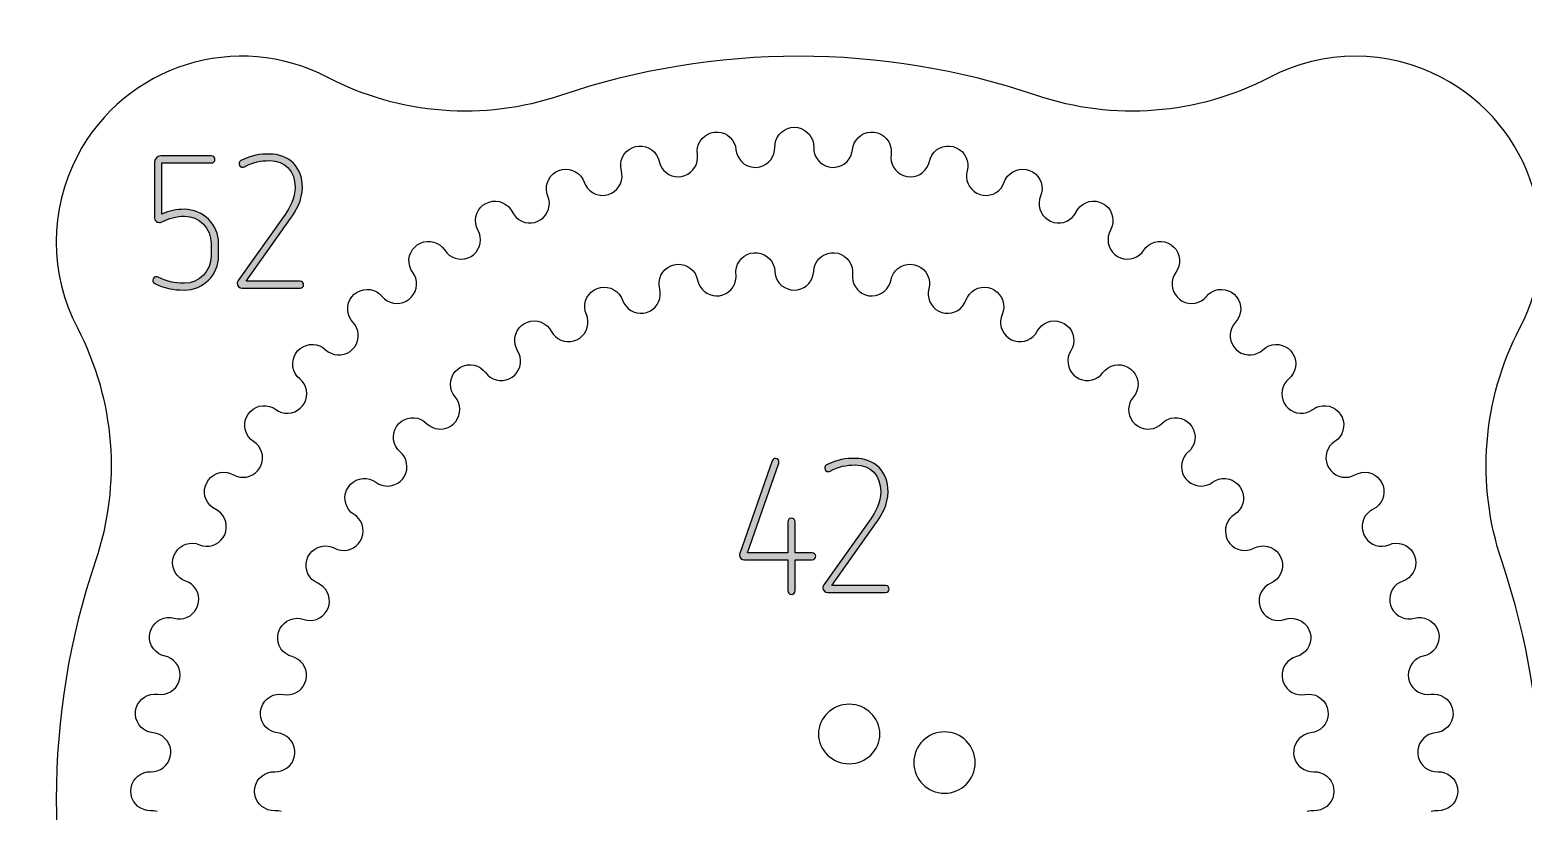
# Model space of a CAD drawing. Extents: x 1119 to 1422, y 653 to 772.
# Drawn here: x 1118.5 to 1216.9, y 720.2 to 771.6 of the extents above; entities that cross this region are included whole.
import ezdxf

# ---------------------------------------------------------------- set-up
doc = ezdxf.new("R2010")
doc.units = 0
doc.header["$MEASUREMENT"] = 0
doc.layers.add('EBENE_1', color=7, linetype='CONTINUOUS')

# ---------------------------------------------------------------- blocks, each defined once
blk = doc.blocks.new('BLOCK_18')
at = {"layer": 'EBENE_1', "color": 7}
blk.add_open_spline([(1176.754, 723.588), (1176.866, 724.698), (1177.857, 725.507), (1178.967, 725.395), (1180.077, 725.283), (1180.886, 724.292), (1180.774, 723.182), (1180.662, 722.071), (1179.671, 721.262), (1178.561, 721.375), (1177.451, 721.487), (1176.642, 722.478), (1176.754, 723.588), (1176.754, 723.588), (1176.754, 723.588), (1176.754, 723.588)], degree=3, knots=[0, 0, 0, 0, 1, 1, 1, 2, 2, 2, 3, 3, 3, 4, 4, 4, 5, 5, 5, 5], dxfattribs=at)
blk = doc.blocks.new('BLOCK_23')
at = {"layer": 'EBENE_1', "color": 7}
blk.add_open_spline([(1170.467, 725.264), (1170.467, 726.344), (1171.372, 727.219), (1172.488, 727.219), (1173.603, 727.219), (1174.508, 726.344), (1174.508, 725.264), (1174.508, 724.184), (1173.603, 723.309), (1172.488, 723.309), (1171.372, 723.309), (1170.467, 724.184), (1170.467, 725.264), (1170.467, 725.264), (1170.467, 725.264), (1170.467, 725.264)], degree=3, knots=[0, 0, 0, 0, 1, 1, 1, 2, 2, 2, 3, 3, 3, 4, 4, 4, 5, 5, 5, 5], dxfattribs=at)
blk = doc.blocks.new('BLOCK_24')
at = {"layer": 'EBENE_1'}
h = blk.add_hatch(color=7, dxfattribs=at)
h.dxf.hatch_style = 2
edge = h.paths.add_edge_path()
edge.add_spline(control_points=[(1168.448, 736.733), (1168.448, 736.733), (1165.593, 736.733), (1165.593, 736.733), (1165.419, 736.733), (1165.27, 736.857), (1165.27, 737.043), (1165.27, 737.056), (1165.27, 737.093), (1165.282, 737.143), (1165.282, 737.143), (1167.418, 743.238), (1167.418, 743.238), (1167.455, 743.338), (1167.542, 743.4), (1167.641, 743.4), (1167.79, 743.4), (1167.914, 743.251), (1167.852, 743.077), (1167.852, 743.077), (1165.804, 737.192), (1165.804, 737.192), (1165.804, 737.192), (1168.448, 737.192), (1168.448, 737.192), (1168.448, 737.192), (1168.448, 739.228), (1168.448, 739.228), (1168.448, 739.365), (1168.547, 739.464), (1168.684, 739.464), (1168.821, 739.464), (1168.932, 739.365), (1168.932, 739.228), (1168.932, 739.228), (1168.932, 737.192), (1168.932, 737.192), (1168.932, 737.192), (1170.05, 737.192), (1170.05, 737.192), (1170.174, 737.192), (1170.286, 737.093), (1170.286, 736.956), (1170.286, 736.832), (1170.174, 736.733), (1170.05, 736.733), (1170.05, 736.733), (1168.932, 736.733), (1168.932, 736.733), (1168.932, 736.733), (1168.932, 734.697), (1168.932, 734.697), (1168.932, 734.56), (1168.821, 734.449), (1168.684, 734.449), (1168.547, 734.449), (1168.448, 734.56), (1168.448, 734.697), (1168.448, 734.697), (1168.448, 736.733), (1168.448, 736.733)], knot_values=[0, 0, 0, 0, 1, 1, 1, 2, 2, 2, 3, 3, 3, 4, 4, 4, 5, 5, 5, 6, 6, 6, 7, 7, 7, 8, 8, 8, 9, 9, 9, 10, 10, 10, 11, 11, 11, 12, 12, 12, 13, 13, 13, 14, 14, 14, 15, 15, 15, 16, 16, 16, 17, 17, 17, 18, 18, 18, 19, 19, 19, 20, 20, 20, 20], degree=3, periodic=1)
h = blk.add_hatch(color=7, dxfattribs=at)
h.dxf.hatch_style = 2
edge = h.paths.add_edge_path()
edge.add_spline(control_points=[(1171.08, 734.573), (1170.906, 734.573), (1170.757, 734.722), (1170.757, 734.895), (1170.757, 734.97), (1170.782, 735.032), (1170.819, 735.082), (1170.819, 735.082), (1173.911, 739.427), (1173.911, 739.427), (1174.208, 739.849), (1174.568, 740.495), (1174.568, 741.215), (1174.568, 742.27), (1173.923, 742.965), (1172.88, 742.965), (1172.309, 742.965), (1171.812, 742.878), (1171.229, 742.555), (1171.191, 742.531), (1171.154, 742.531), (1171.117, 742.531), (1170.993, 742.531), (1170.881, 742.605), (1170.881, 742.754), (1170.881, 742.841), (1170.931, 742.928), (1171.005, 742.965), (1171.725, 743.338), (1172.259, 743.4), (1172.88, 743.4), (1173.526, 743.4), (1174.072, 743.189), (1174.457, 742.804), (1174.842, 742.407), (1175.053, 741.86), (1175.053, 741.215), (1175.053, 740.358), (1174.606, 739.626), (1174.271, 739.154), (1174.271, 739.154), (1171.341, 735.032), (1171.341, 735.032), (1171.341, 735.032), (1174.891, 735.032), (1174.891, 735.032), (1175.028, 735.032), (1175.127, 734.933), (1175.127, 734.796), (1175.127, 734.672), (1175.028, 734.573), (1174.891, 734.573), (1174.891, 734.573), (1171.08, 734.573), (1171.08, 734.573)], knot_values=[0, 0, 0, 0, 1, 1, 1, 2, 2, 2, 3, 3, 3, 4, 4, 4, 5, 5, 5, 6, 6, 6, 7, 7, 7, 8, 8, 8, 9, 9, 9, 10, 10, 10, 11, 11, 11, 12, 12, 12, 13, 13, 13, 14, 14, 14, 15, 15, 15, 16, 16, 16, 17, 17, 17, 18, 18, 18, 18], degree=3, periodic=1)
for points, knots in [([(1168.448, 736.733), (1168.448, 736.733), (1165.593, 736.733), (1165.593, 736.733), (1165.419, 736.733), (1165.27, 736.857), (1165.27, 737.043), (1165.27, 737.056), (1165.27, 737.093), (1165.282, 737.143), (1165.282, 737.143), (1167.418, 743.238), (1167.418, 743.238), (1167.455, 743.338), (1167.542, 743.4), (1167.641, 743.4), (1167.79, 743.4), (1167.914, 743.251), (1167.852, 743.077), (1167.852, 743.077), (1165.804, 737.192), (1165.804, 737.192), (1165.804, 737.192), (1168.448, 737.192), (1168.448, 737.192), (1168.448, 737.192), (1168.448, 739.228), (1168.448, 739.228), (1168.448, 739.365), (1168.547, 739.464), (1168.684, 739.464), (1168.821, 739.464), (1168.932, 739.365), (1168.932, 739.228), (1168.932, 739.228), (1168.932, 737.192), (1168.932, 737.192), (1168.932, 737.192), (1170.05, 737.192), (1170.05, 737.192), (1170.174, 737.192), (1170.286, 737.093), (1170.286, 736.956), (1170.286, 736.832), (1170.174, 736.733), (1170.05, 736.733), (1170.05, 736.733), (1168.932, 736.733), (1168.932, 736.733), (1168.932, 736.733), (1168.932, 734.697), (1168.932, 734.697), (1168.932, 734.56), (1168.821, 734.449), (1168.684, 734.449), (1168.547, 734.449), (1168.448, 734.56), (1168.448, 734.697), (1168.448, 734.697), (1168.448, 736.733), (1168.448, 736.733)], [0, 0, 0, 0, 1, 1, 1, 2, 2, 2, 3, 3, 3, 4, 4, 4, 5, 5, 5, 6, 6, 6, 7, 7, 7, 8, 8, 8, 9, 9, 9, 10, 10, 10, 11, 11, 11, 12, 12, 12, 13, 13, 13, 14, 14, 14, 15, 15, 15, 16, 16, 16, 17, 17, 17, 18, 18, 18, 19, 19, 19, 20, 20, 20, 20]), ([(1171.08, 734.573), (1170.906, 734.573), (1170.757, 734.722), (1170.757, 734.895), (1170.757, 734.97), (1170.782, 735.032), (1170.819, 735.082), (1170.819, 735.082), (1173.911, 739.427), (1173.911, 739.427), (1174.208, 739.849), (1174.568, 740.495), (1174.568, 741.215), (1174.568, 742.27), (1173.923, 742.965), (1172.88, 742.965), (1172.309, 742.965), (1171.812, 742.878), (1171.229, 742.555), (1171.191, 742.531), (1171.154, 742.531), (1171.117, 742.531), (1170.993, 742.531), (1170.881, 742.605), (1170.881, 742.754), (1170.881, 742.841), (1170.931, 742.928), (1171.005, 742.965), (1171.725, 743.338), (1172.259, 743.4), (1172.88, 743.4), (1173.526, 743.4), (1174.072, 743.189), (1174.457, 742.804), (1174.842, 742.407), (1175.053, 741.86), (1175.053, 741.215), (1175.053, 740.358), (1174.606, 739.626), (1174.271, 739.154), (1174.271, 739.154), (1171.341, 735.032), (1171.341, 735.032), (1171.341, 735.032), (1174.891, 735.032), (1174.891, 735.032), (1175.028, 735.032), (1175.127, 734.933), (1175.127, 734.796), (1175.127, 734.672), (1175.028, 734.573), (1174.891, 734.573), (1174.891, 734.573), (1171.08, 734.573), (1171.08, 734.573)], [0, 0, 0, 0, 1, 1, 1, 2, 2, 2, 3, 3, 3, 4, 4, 4, 5, 5, 5, 6, 6, 6, 7, 7, 7, 8, 8, 8, 9, 9, 9, 10, 10, 10, 11, 11, 11, 12, 12, 12, 13, 13, 13, 14, 14, 14, 15, 15, 15, 16, 16, 16, 17, 17, 17, 18, 18, 18, 18])]:
    blk.add_open_spline(points, degree=3, knots=knots, dxfattribs=at)
blk = doc.blocks.new('BLOCK_25')
at = {"layer": 'EBENE_1'}
h = blk.add_hatch(color=7, dxfattribs=at)
h.dxf.hatch_style = 2
edge = h.paths.add_edge_path()
edge.add_spline(control_points=[(1130.487, 757.539), (1130.487, 758.52), (1129.692, 759.339), (1128.724, 759.339), (1128.203, 759.339), (1127.681, 759.191), (1127.234, 758.955), (1127.185, 758.93), (1127.135, 758.918), (1127.073, 758.918), (1126.899, 758.918), (1126.762, 759.054), (1126.762, 759.228), (1126.762, 759.228), (1126.762, 762.903), (1126.762, 762.903), (1126.762, 763.126), (1126.936, 763.3), (1127.16, 763.3), (1127.16, 763.3), (1130.487, 763.3), (1130.487, 763.3), (1130.623, 763.3), (1130.735, 763.201), (1130.735, 763.064), (1130.735, 762.928), (1130.623, 762.841), (1130.487, 762.841), (1130.487, 762.841), (1127.408, 762.841), (1127.247, 762.841), (1127.247, 762.841), (1127.247, 759.476), (1127.247, 759.476), (1127.718, 759.687), (1128.215, 759.787), (1128.724, 759.787), (1129.965, 759.787), (1130.971, 758.781), (1130.971, 757.539), (1130.971, 757.539), (1130.971, 756.72), (1130.971, 756.72), (1130.971, 755.478), (1129.965, 754.473), (1128.724, 754.473), (1127.967, 754.473), (1127.358, 754.609), (1126.775, 754.907), (1126.688, 754.957), (1126.638, 755.032), (1126.638, 755.118), (1126.638, 755.243), (1126.737, 755.354), (1126.874, 755.354), (1126.911, 755.354), (1126.949, 755.354), (1126.986, 755.329), (1127.532, 755.044), (1128.041, 754.92), (1128.724, 754.92), (1129.692, 754.92), (1130.487, 755.752), (1130.487, 756.72), (1130.487, 756.72), (1130.487, 757.539), (1130.487, 757.539)], knot_values=[0, 0, 0, 0, 1, 1, 1, 2, 2, 2, 3, 3, 3, 4, 4, 4, 5, 5, 5, 6, 6, 6, 7, 7, 7, 8, 8, 8, 9, 9, 9, 10, 10, 10, 11, 11, 11, 12, 12, 12, 13, 13, 13, 14, 14, 14, 15, 15, 15, 16, 16, 16, 17, 17, 17, 18, 18, 18, 19, 19, 19, 20, 20, 20, 21, 21, 21, 22, 22, 22, 22], degree=3, periodic=1)
h = blk.add_hatch(color=7, dxfattribs=at)
h.dxf.hatch_style = 2
edge = h.paths.add_edge_path()
edge.add_spline(control_points=[(1132.523, 754.597), (1132.349, 754.597), (1132.2, 754.746), (1132.2, 754.92), (1132.2, 754.994), (1132.225, 755.056), (1132.262, 755.106), (1132.262, 755.106), (1135.353, 759.451), (1135.353, 759.451), (1135.651, 759.873), (1136.011, 760.519), (1136.011, 761.239), (1136.011, 762.294), (1135.366, 762.99), (1134.323, 762.99), (1133.752, 762.99), (1133.255, 762.903), (1132.671, 762.58), (1132.634, 762.555), (1132.597, 762.555), (1132.56, 762.555), (1132.436, 762.555), (1132.324, 762.629), (1132.324, 762.779), (1132.324, 762.865), (1132.374, 762.952), (1132.448, 762.99), (1133.168, 763.362), (1133.702, 763.424), (1134.323, 763.424), (1134.968, 763.424), (1135.515, 763.213), (1135.899, 762.828), (1136.284, 762.431), (1136.495, 761.885), (1136.495, 761.239), (1136.495, 760.382), (1136.048, 759.65), (1135.713, 759.178), (1135.713, 759.178), (1132.783, 755.056), (1132.783, 755.056), (1132.783, 755.056), (1136.334, 755.056), (1136.334, 755.056), (1136.471, 755.056), (1136.57, 754.957), (1136.57, 754.82), (1136.57, 754.696), (1136.471, 754.597), (1136.334, 754.597), (1136.334, 754.597), (1132.523, 754.597), (1132.523, 754.597)], knot_values=[0, 0, 0, 0, 1, 1, 1, 2, 2, 2, 3, 3, 3, 4, 4, 4, 5, 5, 5, 6, 6, 6, 7, 7, 7, 8, 8, 8, 9, 9, 9, 10, 10, 10, 11, 11, 11, 12, 12, 12, 13, 13, 13, 14, 14, 14, 15, 15, 15, 16, 16, 16, 17, 17, 17, 18, 18, 18, 18], degree=3, periodic=1)
for points, knots in [([(1130.487, 757.539), (1130.487, 758.52), (1129.692, 759.339), (1128.724, 759.339), (1128.203, 759.339), (1127.681, 759.191), (1127.234, 758.955), (1127.185, 758.93), (1127.135, 758.918), (1127.073, 758.918), (1126.899, 758.918), (1126.762, 759.054), (1126.762, 759.228), (1126.762, 759.228), (1126.762, 762.903), (1126.762, 762.903), (1126.762, 763.126), (1126.936, 763.3), (1127.16, 763.3), (1127.16, 763.3), (1130.487, 763.3), (1130.487, 763.3), (1130.623, 763.3), (1130.735, 763.201), (1130.735, 763.064), (1130.735, 762.928), (1130.623, 762.841), (1130.487, 762.841), (1130.487, 762.841), (1127.408, 762.841), (1127.247, 762.841), (1127.247, 762.841), (1127.247, 759.476), (1127.247, 759.476), (1127.718, 759.687), (1128.215, 759.787), (1128.724, 759.787), (1129.965, 759.787), (1130.971, 758.781), (1130.971, 757.539), (1130.971, 757.539), (1130.971, 756.72), (1130.971, 756.72), (1130.971, 755.478), (1129.965, 754.473), (1128.724, 754.473), (1127.967, 754.473), (1127.358, 754.609), (1126.775, 754.907), (1126.688, 754.957), (1126.638, 755.032), (1126.638, 755.118), (1126.638, 755.243), (1126.737, 755.354), (1126.874, 755.354), (1126.911, 755.354), (1126.949, 755.354), (1126.986, 755.329), (1127.532, 755.044), (1128.041, 754.92), (1128.724, 754.92), (1129.692, 754.92), (1130.487, 755.752), (1130.487, 756.72), (1130.487, 756.72), (1130.487, 757.539), (1130.487, 757.539)], [0, 0, 0, 0, 1, 1, 1, 2, 2, 2, 3, 3, 3, 4, 4, 4, 5, 5, 5, 6, 6, 6, 7, 7, 7, 8, 8, 8, 9, 9, 9, 10, 10, 10, 11, 11, 11, 12, 12, 12, 13, 13, 13, 14, 14, 14, 15, 15, 15, 16, 16, 16, 17, 17, 17, 18, 18, 18, 19, 19, 19, 20, 20, 20, 21, 21, 21, 22, 22, 22, 22]), ([(1132.523, 754.597), (1132.349, 754.597), (1132.2, 754.746), (1132.2, 754.92), (1132.2, 754.994), (1132.225, 755.056), (1132.262, 755.106), (1132.262, 755.106), (1135.353, 759.451), (1135.353, 759.451), (1135.651, 759.873), (1136.011, 760.519), (1136.011, 761.239), (1136.011, 762.294), (1135.366, 762.99), (1134.323, 762.99), (1133.752, 762.99), (1133.255, 762.903), (1132.671, 762.58), (1132.634, 762.555), (1132.597, 762.555), (1132.56, 762.555), (1132.436, 762.555), (1132.324, 762.629), (1132.324, 762.779), (1132.324, 762.865), (1132.374, 762.952), (1132.448, 762.99), (1133.168, 763.362), (1133.702, 763.424), (1134.323, 763.424), (1134.968, 763.424), (1135.515, 763.213), (1135.899, 762.828), (1136.284, 762.431), (1136.495, 761.885), (1136.495, 761.239), (1136.495, 760.382), (1136.048, 759.65), (1135.713, 759.178), (1135.713, 759.178), (1132.783, 755.056), (1132.783, 755.056), (1132.783, 755.056), (1136.334, 755.056), (1136.334, 755.056), (1136.471, 755.056), (1136.57, 754.957), (1136.57, 754.82), (1136.57, 754.696), (1136.471, 754.597), (1136.334, 754.597), (1136.334, 754.597), (1132.523, 754.597), (1132.523, 754.597)], [0, 0, 0, 0, 1, 1, 1, 2, 2, 2, 3, 3, 3, 4, 4, 4, 5, 5, 5, 6, 6, 6, 7, 7, 7, 8, 8, 8, 9, 9, 9, 10, 10, 10, 11, 11, 11, 12, 12, 12, 13, 13, 13, 14, 14, 14, 15, 15, 15, 16, 16, 16, 17, 17, 17, 18, 18, 18, 18])]:
    blk.add_open_spline(points, degree=3, knots=knots, dxfattribs=at)

msp = doc.modelspace()

# ---------------------------------------------------------------- linework, layer by layer
at = {"layer": 'EBENE_1', "color": 7}
for points in [[(1126.939, 720.16), (1126.727, 720.209), (1126.508, 720.22), (1126.281, 720.234), (1126.06, 720.288), (1125.851, 720.379), (1125.663, 720.506), (1125.499, 720.665), (1125.367, 720.849), (1125.268, 721.055), (1125.209, 721.274), (1125.189, 721.501), (1125.209, 721.728), (1125.268, 721.947), (1125.367, 722.153), (1125.499, 722.337), (1125.663, 722.496), (1125.851, 722.623), (1126.06, 722.714), (1126.281, 722.767), (1126.508, 722.782), (1126.727, 722.793), (1126.939, 722.842), (1127.142, 722.928), (1127.326, 723.045), (1127.488, 723.193), (1127.622, 723.366), (1127.725, 723.559), (1127.792, 723.768), (1127.824, 723.984), (1127.819, 724.203), (1127.777, 724.417), (1127.698, 724.622), (1127.586, 724.81), (1127.443, 724.975), (1127.274, 725.115), (1127.084, 725.224), (1126.878, 725.298), (1126.663, 725.337), (1126.439, 725.378), (1126.225, 725.457), (1126.03, 725.573), (1125.857, 725.722), (1125.715, 725.899), (1125.605, 726.099), (1125.533, 726.314), (1125.5, 726.539), (1125.506, 726.766), (1125.554, 726.989), (1125.641, 727.2), (1125.762, 727.392), (1125.916, 727.559), (1126.098, 727.697), (1126.3, 727.801), (1126.518, 727.866), (1126.744, 727.893), (1126.971, 727.877), (1127.189, 727.863), (1127.407, 727.886), (1127.618, 727.947), (1127.815, 728.041), (1127.993, 728.168), (1128.147, 728.324), (1128.273, 728.504), (1128.366, 728.702), (1128.424, 728.914), (1128.444, 729.131), (1128.428, 729.35), (1128.374, 729.562), (1128.285, 729.763), (1128.164, 729.945), (1128.013, 730.103), (1127.837, 730.234), (1127.641, 730.333), (1127.215, 730.463), (1127.014, 730.568), (1126.833, 730.708), (1126.679, 730.876), (1126.559, 731.069), (1126.475, 731.28), (1126.428, 731.503), (1126.423, 731.73), (1126.458, 731.955), (1126.532, 732.17), (1126.642, 732.369), (1126.787, 732.546), (1126.96, 732.693), (1127.156, 732.807), (1127.37, 732.885), (1127.594, 732.925), (1127.822, 732.923), (1128.045, 732.882), (1128.26, 732.841), (1128.479, 732.839), (1128.695, 732.872), (1128.903, 732.943), (1129.095, 733.048), (1129.266, 733.183), (1129.412, 733.346), (1129.529, 733.532), (1129.612, 733.735), (1129.658, 733.949), (1129.669, 734.167), (1129.642, 734.385), (1129.578, 734.593), (1129.478, 734.789), (1129.347, 734.965), (1129.19, 735.116), (1129.006, 735.238), (1128.807, 735.326), (1128.599, 735.42), (1128.411, 735.548), (1128.25, 735.708), (1128.118, 735.893), (1128.022, 736.1), (1127.963, 736.319), (1127.944, 736.545), (1127.965, 736.772), (1128.027, 736.991), (1128.127, 737.196), (1128.26, 737.38), (1128.425, 737.538), (1128.615, 737.663), (1128.823, 737.753), (1129.045, 737.805), (1129.272, 737.817), (1129.497, 737.789), (1129.715, 737.721), (1129.923, 737.654), (1130.14, 737.625), (1130.359, 737.633), (1130.574, 737.677), (1130.776, 737.758), (1130.963, 737.872), (1131.129, 738.017), (1131.266, 738.187), (1131.373, 738.378), (1131.445, 738.584), (1131.481, 738.801), (1131.481, 739.02), (1131.442, 739.235), (1131.367, 739.441), (1131.259, 739.632), (1131.12, 739.8), (1130.953, 739.943), (1130.57, 740.172), (1130.4, 740.322), (1130.258, 740.5), (1130.15, 740.701), (1130.078, 740.916), (1130.046, 741.142), (1130.055, 741.37), (1130.104, 741.591), (1130.192, 741.801), (1130.315, 741.993), (1130.47, 742.16), (1130.652, 742.296), (1130.856, 742.398), (1131.074, 742.462), (1131.3, 742.486), (1131.527, 742.471), (1131.748, 742.416), (1131.955, 742.323), (1132.154, 742.232), (1132.366, 742.175), (1132.585, 742.157), (1132.803, 742.175), (1133.014, 742.232), (1133.214, 742.323), (1133.394, 742.445), (1133.552, 742.598), (1133.68, 742.775), (1133.777, 742.972), (1133.84, 743.182), (1133.864, 743.398), (1133.853, 743.617), (1133.803, 743.831), (1133.718, 744.032), (1133.6, 744.217), (1133.453, 744.379), (1133.28, 744.513), (1133.101, 744.653), (1132.949, 744.822), (1132.829, 745.016), (1132.746, 745.228), (1132.701, 745.451), (1132.698, 745.679), (1132.733, 745.903), (1132.809, 746.119), (1132.922, 746.316), (1133.066, 746.491), (1133.241, 746.637), (1133.438, 746.751), (1133.652, 746.828), (1133.876, 746.865), (1134.104, 746.863), (1134.328, 746.82), (1134.539, 746.738), (1134.734, 746.621), (1134.921, 746.505), (1135.124, 746.425), (1135.338, 746.38), (1135.557, 746.372), (1135.775, 746.403), (1135.984, 746.468), (1136.177, 746.569), (1136.353, 746.701), (1136.501, 746.861), (1136.622, 747.044), (1136.707, 747.246), (1136.76, 747.459), (1136.774, 747.677), (1136.751, 747.895), (1136.691, 748.106), (1136.596, 748.303), (1136.469, 748.481), (1136.313, 748.635), (1136.152, 748.797), (1136.022, 748.982), (1135.926, 749.19), (1135.87, 749.41), (1135.852, 749.637), (1135.876, 749.863), (1135.939, 750.081), (1136.039, 750.286), (1136.175, 750.469), (1136.34, 750.625), (1136.531, 750.75), (1136.739, 750.838), (1136.962, 750.889), (1137.189, 750.899), (1137.414, 750.869), (1137.631, 750.8), (1137.832, 750.692), (1138.011, 750.552), (1138.183, 750.417), (1138.375, 750.312), (1138.582, 750.241), (1138.799, 750.207), (1139.018, 750.21), (1139.233, 750.251), (1139.438, 750.327), (1139.627, 750.438), (1139.794, 750.579), (1139.935, 750.746), (1140.046, 750.935), (1140.122, 751.14), (1140.163, 751.355), (1140.167, 751.574), (1140.132, 751.791), (1140.062, 751.998), (1139.957, 752.19), (1139.821, 752.362), (1139.681, 752.541), (1139.574, 752.742), (1139.504, 752.959), (1139.474, 753.184), (1139.484, 753.411), (1139.535, 753.634), (1139.624, 753.842), (1139.748, 754.033), (1139.904, 754.198), (1140.087, 754.334), (1140.292, 754.434), (1140.51, 754.497), (1140.736, 754.521), (1140.963, 754.503), (1141.183, 754.447), (1141.391, 754.351), (1141.577, 754.222), (1141.738, 754.06), (1141.892, 753.904), (1142.07, 753.777), (1142.267, 753.682), (1142.478, 753.622), (1142.696, 753.599), (1142.914, 753.613), (1143.128, 753.666), (1143.329, 753.752), (1143.512, 753.872), (1143.672, 754.02), (1143.804, 754.196), (1143.905, 754.389), (1143.97, 754.598), (1144.001, 754.816), (1143.993, 755.035), (1143.948, 755.249), (1143.868, 755.452), (1143.753, 755.639), (1143.635, 755.834), (1143.553, 756.045), (1143.51, 756.269), (1143.508, 756.497), (1143.545, 756.721), (1143.622, 756.935), (1143.736, 757.133), (1143.882, 757.307), (1144.057, 757.451), (1144.255, 757.564), (1144.47, 757.64), (1144.694, 757.676), (1144.922, 757.672), (1145.145, 757.627), (1145.357, 757.544), (1145.551, 757.425), (1145.72, 757.272), (1145.861, 757.093), (1145.994, 756.92), (1146.156, 756.773), (1146.341, 756.655), (1146.542, 756.57), (1146.756, 756.52), (1146.975, 756.509), (1147.191, 756.533), (1147.401, 756.596), (1147.598, 756.693), (1147.775, 756.821), (1147.928, 756.979), (1148.051, 757.159), (1148.142, 757.359), (1148.198, 757.571), (1148.216, 757.788), (1148.198, 758.007), (1148.142, 758.219), (1148.051, 758.418), (1147.957, 758.625), (1147.902, 758.846), (1147.887, 759.073), (1147.911, 759.3), (1147.975, 759.517), (1148.077, 759.721), (1148.213, 759.903), (1148.38, 760.058), (1148.572, 760.181), (1148.782, 760.269), (1149.003, 760.318), (1149.231, 760.327), (1149.457, 760.295), (1149.672, 760.223), (1149.873, 760.115), (1150.051, 759.973), (1150.201, 759.803), (1150.43, 759.42), (1150.574, 759.253), (1150.741, 759.114), (1150.932, 759.006), (1151.138, 758.931), (1151.354, 758.892), (1151.573, 758.892), (1151.789, 758.928), (1151.995, 759), (1152.186, 759.107), (1152.356, 759.244), (1152.501, 759.41), (1152.615, 759.597), (1152.696, 759.799), (1152.741, 760.014), (1152.748, 760.233), (1152.719, 760.45), (1152.652, 760.658), (1152.584, 760.876), (1152.556, 761.101), (1152.568, 761.328), (1152.62, 761.55), (1152.71, 761.759), (1152.835, 761.948), (1152.993, 762.113), (1153.177, 762.246), (1153.382, 762.346), (1153.601, 762.408), (1153.828, 762.43), (1154.055, 762.41), (1154.274, 762.351), (1154.48, 762.255), (1154.665, 762.123), (1154.825, 761.962), (1154.954, 761.774), (1155.047, 761.566), (1155.135, 761.367), (1155.257, 761.183), (1155.408, 761.026), (1155.584, 760.895), (1155.78, 760.795), (1155.988, 760.731), (1156.206, 760.704), (1156.424, 760.715), (1156.638, 760.761), (1156.841, 760.844), (1157.027, 760.961), (1157.19, 761.107), (1157.325, 761.278), (1157.43, 761.47), (1157.501, 761.678), (1157.534, 761.894), (1157.532, 762.113), (1157.491, 762.328), (1157.45, 762.551), (1157.448, 762.779), (1157.488, 763.003), (1157.566, 763.217), (1157.68, 763.413), (1157.827, 763.586), (1158.004, 763.731), (1158.203, 763.841), (1158.418, 763.915), (1158.643, 763.95), (1158.87, 763.945), (1159.093, 763.899), (1159.304, 763.814), (1159.497, 763.694), (1159.665, 763.54), (1159.805, 763.359), (1159.91, 763.158), (1160.041, 762.732), (1160.139, 762.536), (1160.27, 762.36), (1160.429, 762.209), (1160.61, 762.088), (1160.811, 761.999), (1161.023, 761.945), (1161.242, 761.929), (1161.46, 761.949), (1161.671, 762.007), (1161.869, 762.1), (1162.049, 762.226), (1162.205, 762.38), (1162.332, 762.558), (1162.426, 762.755), (1162.487, 762.966), (1162.51, 763.184), (1162.496, 763.402), (1162.48, 763.63), (1162.507, 763.855), (1162.572, 764.073), (1162.676, 764.275), (1162.815, 764.457), (1162.981, 764.611), (1163.173, 764.732), (1163.384, 764.819), (1163.607, 764.867), (1163.834, 764.873), (1164.059, 764.84), (1164.275, 764.768), (1164.474, 764.658), (1164.651, 764.516), (1164.8, 764.343), (1164.916, 764.148), (1164.996, 763.934), (1165.037, 763.71), (1165.075, 763.495), (1165.149, 763.289), (1165.258, 763.099), (1165.398, 762.93), (1165.563, 762.787), (1165.751, 762.675), (1165.956, 762.596), (1166.17, 762.554), (1166.389, 762.549), (1166.605, 762.581), (1166.814, 762.649), (1167.008, 762.751), (1167.18, 762.886), (1167.328, 763.047), (1167.446, 763.231), (1167.531, 763.434), (1167.58, 763.646), (1167.592, 763.865), (1167.606, 764.092), (1167.659, 764.314), (1167.75, 764.522), (1167.877, 764.711), (1168.036, 764.874), (1168.22, 765.006), (1168.427, 765.105), (1168.646, 765.164), (1168.872, 765.184), (1169.099, 765.164), (1169.318, 765.105), (1169.524, 765.006), (1169.709, 764.874), (1169.867, 764.711), (1169.994, 764.522), (1170.085, 764.314), (1170.139, 764.092), (1170.153, 763.865), (1170.164, 763.646), (1170.213, 763.434), (1170.299, 763.231), (1170.417, 763.047), (1170.564, 762.886), (1170.737, 762.751), (1170.93, 762.649), (1171.139, 762.581), (1171.356, 762.549), (1171.575, 762.554), (1171.788, 762.596), (1171.993, 762.675), (1172.182, 762.787), (1172.347, 762.93), (1172.486, 763.099), (1172.595, 763.289), (1172.67, 763.495), (1172.708, 763.71), (1172.749, 763.934), (1172.828, 764.148), (1172.945, 764.343), (1173.093, 764.516), (1173.27, 764.658), (1173.47, 764.768), (1173.685, 764.84), (1173.911, 764.873), (1174.137, 764.867), (1174.36, 764.819), (1174.571, 764.732), (1174.764, 764.611), (1174.93, 764.457), (1175.068, 764.275), (1175.172, 764.073), (1175.237, 763.855), (1175.264, 763.63), (1175.249, 763.402), (1175.235, 763.184), (1175.258, 762.966), (1175.318, 762.755), (1175.413, 762.558), (1175.54, 762.38), (1175.696, 762.226), (1175.875, 762.1), (1176.074, 762.007), (1176.285, 761.949), (1176.503, 761.929), (1176.722, 761.945), (1176.933, 761.999), (1177.134, 762.088), (1177.316, 762.209), (1177.475, 762.36), (1177.605, 762.536), (1177.704, 762.732), (1177.835, 763.158), (1177.94, 763.359), (1178.079, 763.54), (1178.247, 763.694), (1178.44, 763.814), (1178.652, 763.899), (1178.875, 763.945), (1179.101, 763.95), (1179.327, 763.915), (1179.542, 763.841), (1179.74, 763.731), (1179.917, 763.586), (1180.064, 763.413), (1180.178, 763.217), (1180.256, 763.003), (1180.296, 762.779), (1180.295, 762.551), (1180.254, 762.328), (1180.213, 762.113), (1180.21, 761.894), (1180.244, 761.678), (1180.314, 761.47), (1180.419, 761.278), (1180.555, 761.107), (1180.717, 760.961), (1180.903, 760.844), (1181.107, 760.761), (1181.321, 760.715), (1181.538, 760.704), (1181.756, 760.731), (1181.965, 760.795), (1182.161, 760.895), (1182.336, 761.026), (1182.487, 761.183), (1182.609, 761.367), (1182.697, 761.566), (1182.791, 761.774), (1182.919, 761.962), (1183.079, 762.123), (1183.265, 762.255), (1183.471, 762.351), (1183.69, 762.41), (1183.917, 762.43), (1184.143, 762.408), (1184.362, 762.346), (1184.567, 762.246), (1184.752, 762.113), (1184.909, 761.948), (1185.035, 761.759), (1185.124, 761.55), (1185.177, 761.328), (1185.188, 761.101), (1185.16, 760.876), (1185.092, 760.658), (1185.026, 760.45), (1184.996, 760.233), (1185.004, 760.014), (1185.049, 759.799), (1185.13, 759.597), (1185.243, 759.41), (1185.388, 759.244), (1185.559, 759.107), (1185.749, 759), (1185.956, 758.928), (1186.172, 758.892), (1186.391, 758.892), (1186.606, 758.931), (1186.812, 759.006), (1187.003, 759.114), (1187.171, 759.253), (1187.314, 759.42), (1187.544, 759.803), (1187.693, 759.973), (1187.872, 760.115), (1188.073, 760.223), (1188.288, 760.295), (1188.513, 760.327), (1188.741, 760.318), (1188.963, 760.269), (1189.173, 760.181), (1189.365, 760.058), (1189.531, 759.903), (1189.667, 759.721), (1189.77, 759.517), (1189.834, 759.3), (1189.858, 759.073), (1189.843, 758.846), (1189.787, 758.625), (1189.694, 758.418), (1189.603, 758.219), (1189.547, 758.007), (1189.529, 757.788), (1189.547, 757.571), (1189.603, 757.359), (1189.694, 757.159), (1189.817, 756.979), (1189.969, 756.821), (1190.146, 756.693), (1190.343, 756.596), (1190.553, 756.533), (1190.77, 756.509), (1190.989, 756.52), (1191.203, 756.57), (1191.404, 756.655), (1191.588, 756.773), (1191.751, 756.92), (1191.884, 757.093), (1192.025, 757.272), (1192.194, 757.425), (1192.387, 757.544), (1192.6, 757.627), (1192.823, 757.672), (1193.051, 757.676), (1193.275, 757.64), (1193.49, 757.564), (1193.687, 757.451), (1193.863, 757.307), (1194.009, 757.133), (1194.123, 756.935), (1194.199, 756.721), (1194.237, 756.497), (1194.234, 756.269), (1194.192, 756.045), (1194.11, 755.834), (1193.992, 755.639), (1193.877, 755.452), (1193.796, 755.249), (1193.751, 755.035), (1193.744, 754.816), (1193.774, 754.598), (1193.84, 754.389), (1193.941, 754.196), (1194.073, 754.02), (1194.233, 753.872), (1194.416, 753.752), (1194.617, 753.666), (1194.831, 753.613), (1195.049, 753.599), (1195.266, 753.622), (1195.478, 753.682), (1195.675, 753.777), (1195.853, 753.904), (1196.007, 754.06), (1196.168, 754.222), (1196.354, 754.351), (1196.561, 754.447), (1196.781, 754.503), (1197.008, 754.521), (1197.235, 754.497), (1197.452, 754.434), (1197.657, 754.334), (1197.841, 754.198), (1197.997, 754.033), (1198.121, 753.842), (1198.209, 753.634), (1198.261, 753.411), (1198.271, 753.184), (1198.24, 752.959), (1198.171, 752.742), (1198.063, 752.541), (1197.924, 752.362), (1197.788, 752.19), (1197.683, 751.998), (1197.613, 751.791), (1197.578, 751.574), (1197.582, 751.355), (1197.623, 751.14), (1197.698, 750.935), (1197.81, 750.746), (1197.951, 750.579), (1198.117, 750.438), (1198.307, 750.327), (1198.512, 750.251), (1198.727, 750.21), (1198.946, 750.207), (1199.162, 750.241), (1199.37, 750.312), (1199.562, 750.417), (1199.733, 750.552), (1199.913, 750.692), (1200.114, 750.8), (1200.33, 750.869), (1200.556, 750.899), (1200.782, 750.889), (1201.005, 750.838), (1201.214, 750.75), (1201.405, 750.625), (1201.57, 750.469), (1201.706, 750.286), (1201.806, 750.081), (1201.868, 749.863), (1201.893, 749.637), (1201.875, 749.41), (1201.818, 749.19), (1201.722, 748.982), (1201.593, 748.797), (1201.432, 748.635), (1201.275, 748.481), (1201.149, 748.303), (1201.054, 748.106), (1200.994, 747.895), (1200.971, 747.677), (1200.985, 747.459), (1201.037, 747.246), (1201.123, 747.044), (1201.243, 746.861), (1201.392, 746.701), (1201.567, 746.569), (1201.761, 746.468), (1201.969, 746.403), (1202.187, 746.372), (1202.406, 746.38), (1202.62, 746.425), (1202.824, 746.505), (1203.011, 746.621), (1203.205, 746.738), (1203.417, 746.82), (1203.641, 746.863), (1203.869, 746.865), (1204.093, 746.828), (1204.307, 746.751), (1204.504, 746.637), (1204.678, 746.491), (1204.823, 746.316), (1204.936, 746.119), (1205.011, 745.903), (1205.047, 745.679), (1205.043, 745.451), (1204.998, 745.228), (1204.915, 745.016), (1204.796, 744.822), (1204.644, 744.653), (1204.464, 744.513), (1204.291, 744.379), (1204.144, 744.217), (1204.026, 744.032), (1203.942, 743.831), (1203.892, 743.617), (1203.88, 743.398), (1203.905, 743.182), (1203.967, 742.972), (1204.065, 742.775), (1204.193, 742.598), (1204.35, 742.445), (1204.531, 742.323), (1204.731, 742.232), (1204.942, 742.175), (1205.16, 742.157), (1205.379, 742.175), (1205.59, 742.232), (1205.79, 742.323), (1205.996, 742.416), (1206.218, 742.471), (1206.444, 742.486), (1206.671, 742.462), (1206.889, 742.398), (1207.092, 742.296), (1207.274, 742.16), (1207.429, 741.993), (1207.552, 741.801), (1207.64, 741.591), (1207.689, 741.37), (1207.698, 741.142), (1207.666, 740.916), (1207.594, 740.701), (1207.487, 740.5), (1207.345, 740.322), (1207.174, 740.172), (1206.791, 739.943), (1206.625, 739.8), (1206.485, 739.632), (1206.378, 739.441), (1206.302, 739.235), (1206.264, 739.02), (1206.264, 738.801), (1206.3, 738.584), (1206.371, 738.378), (1206.479, 738.187), (1206.616, 738.017), (1206.781, 737.872), (1206.968, 737.758), (1207.17, 737.677), (1207.386, 737.633), (1207.605, 737.625), (1207.821, 737.654), (1208.03, 737.721), (1208.247, 737.789), (1208.473, 737.817), (1208.7, 737.805), (1208.921, 737.753), (1209.13, 737.663), (1209.319, 737.538), (1209.485, 737.38), (1209.618, 737.196), (1209.718, 736.991), (1209.779, 736.772), (1209.801, 736.545), (1209.782, 736.319), (1209.723, 736.1), (1209.627, 735.893), (1209.495, 735.708), (1209.334, 735.548), (1209.145, 735.42), (1208.938, 735.326), (1208.738, 735.238), (1208.555, 735.116), (1208.397, 734.965), (1208.267, 734.789), (1208.167, 734.593), (1208.103, 734.385), (1208.076, 734.167), (1208.086, 733.949), (1208.132, 733.735), (1208.216, 733.532), (1208.332, 733.346), (1208.478, 733.183), (1208.65, 733.048), (1208.842, 732.943), (1209.049, 732.872), (1209.266, 732.839), (1209.485, 732.841), (1209.7, 732.882), (1209.923, 732.923), (1210.151, 732.925), (1210.375, 732.885), (1210.589, 732.807), (1210.785, 732.693), (1210.957, 732.546), (1211.102, 732.369), (1211.212, 732.17), (1211.287, 731.955), (1211.321, 731.73), (1211.316, 731.503), (1211.27, 731.28), (1211.185, 731.069), (1211.065, 730.876), (1210.911, 730.708), (1210.731, 730.568), (1210.53, 730.463), (1210.103, 730.333), (1209.907, 730.234), (1209.732, 730.103), (1209.581, 729.945), (1209.459, 729.763), (1209.371, 729.562), (1209.317, 729.35), (1209.3, 729.131), (1209.321, 728.914), (1209.378, 728.702), (1209.472, 728.504), (1209.597, 728.324), (1209.751, 728.168), (1209.929, 728.041), (1210.126, 727.947), (1210.338, 727.886), (1210.555, 727.863), (1210.773, 727.877), (1211.001, 727.893), (1211.226, 727.866), (1211.444, 727.801), (1211.646, 727.697), (1211.828, 727.559), (1211.982, 727.392), (1212.104, 727.2), (1212.191, 726.989), (1212.238, 726.766), (1212.245, 726.539), (1212.211, 726.314), (1212.14, 726.099), (1212.029, 725.899), (1211.887, 725.722), (1211.714, 725.573), (1211.52, 725.457), (1211.306, 725.378), (1211.082, 725.337), (1210.867, 725.298), (1210.66, 725.224), (1210.471, 725.115), (1210.302, 724.975), (1210.158, 724.81), (1210.047, 724.622), (1209.967, 724.417), (1209.925, 724.203), (1209.92, 723.984), (1209.952, 723.768), (1210.02, 723.559), (1210.122, 723.366), (1210.257, 723.193), (1210.418, 723.045), (1210.603, 722.928), (1210.805, 722.842), (1211.018, 722.793), (1211.237, 722.782), (1211.463, 722.767), (1211.685, 722.714), (1211.894, 722.623), (1212.082, 722.496), (1212.246, 722.337), (1212.378, 722.153), (1212.476, 721.947), (1212.535, 721.728), (1212.556, 721.501), (1212.535, 721.274), (1212.476, 721.055), (1212.378, 720.849), (1212.246, 720.665), (1212.082, 720.506), (1211.894, 720.379), (1211.685, 720.288), (1211.463, 720.234), (1211.237, 720.22), (1211.018, 720.209), (1210.805, 720.16)], [(1135.099, 720.164), (1134.886, 720.211), (1134.668, 720.221), (1134.441, 720.233), (1134.218, 720.285), (1134.008, 720.376), (1133.818, 720.503), (1133.653, 720.662), (1133.52, 720.846), (1133.421, 721.053), (1133.361, 721.273), (1133.34, 721.501), (1133.361, 721.729), (1133.421, 721.949), (1133.52, 722.155), (1133.653, 722.34), (1133.818, 722.499), (1134.008, 722.625), (1134.218, 722.716), (1134.441, 722.769), (1134.668, 722.78), (1134.886, 722.791), (1135.099, 722.838), (1135.301, 722.921), (1135.486, 723.036), (1135.648, 723.181), (1135.784, 723.353), (1135.888, 723.544), (1135.959, 723.75), (1135.994, 723.965), (1135.991, 724.183), (1135.952, 724.397), (1135.877, 724.601), (1135.769, 724.791), (1135.629, 724.959), (1135.464, 725.101), (1135.277, 725.212), (1135.073, 725.29), (1134.859, 725.333), (1134.636, 725.379), (1134.424, 725.463), (1134.231, 725.585), (1134.061, 725.739), (1133.922, 725.919), (1133.817, 726.123), (1133.75, 726.342), (1133.723, 726.569), (1133.737, 726.797), (1133.791, 727.018), (1133.883, 727.228), (1134.012, 727.416), (1134.172, 727.58), (1134.359, 727.712), (1134.565, 727.81), (1134.786, 727.868), (1135.014, 727.886), (1135.241, 727.865), (1135.459, 727.842), (1135.675, 727.857), (1135.888, 727.908), (1136.088, 727.995), (1136.269, 728.114), (1136.429, 728.263), (1136.561, 728.437), (1136.661, 728.63), (1136.728, 728.838), (1136.759, 729.053), (1136.752, 729.271), (1136.707, 729.485), (1136.629, 729.688), (1136.517, 729.874), (1136.374, 730.039), (1136.205, 730.178), (1136.016, 730.285), (1135.811, 730.359), (1135.597, 730.438), (1135.4, 730.554), (1135.226, 730.703), (1135.081, 730.879), (1134.971, 731.079), (1134.898, 731.296), (1134.864, 731.522), (1134.871, 731.75), (1134.918, 731.974), (1135.005, 732.186), (1135.128, 732.378), (1135.283, 732.546), (1135.465, 732.684), (1135.67, 732.786), (1135.889, 732.852), (1136.116, 732.877), (1136.344, 732.862), (1136.777, 732.752), (1136.994, 732.734), (1137.211, 732.753), (1137.422, 732.809), (1137.619, 732.9), (1137.8, 733.023), (1137.956, 733.174), (1138.084, 733.351), (1138.18, 733.546), (1138.243, 733.756), (1138.269, 733.972), (1138.257, 734.189), (1138.21, 734.401), (1138.125, 734.604), (1138.01, 734.788), (1137.864, 734.95), (1137.692, 735.084), (1137.5, 735.188), (1137.3, 735.298), (1137.122, 735.441), (1136.972, 735.614), (1136.856, 735.811), (1136.777, 736.025), (1136.737, 736.251), (1136.737, 736.479), (1136.779, 736.704), (1136.859, 736.918), (1136.976, 737.114), (1137.126, 737.287), (1137.304, 737.429), (1137.505, 737.538), (1137.723, 737.61), (1137.948, 737.642), (1138.178, 737.633), (1138.4, 737.583), (1138.612, 737.494), (1138.812, 737.41), (1139.024, 737.36), (1139.242, 737.346), (1139.458, 737.37), (1139.667, 737.43), (1139.864, 737.525), (1140.041, 737.652), (1140.193, 737.808), (1140.319, 737.986), (1140.411, 738.183), (1140.469, 738.393), (1140.491, 738.611), (1140.474, 738.827), (1140.421, 739.04), (1140.334, 739.239), (1140.214, 739.42), (1140.065, 739.579), (1139.891, 739.711), (1139.709, 739.849), (1139.554, 740.017), (1139.433, 740.211), (1139.347, 740.423), (1139.301, 740.646), (1139.294, 740.875), (1139.329, 741.101), (1139.403, 741.317), (1139.515, 741.517), (1139.659, 741.694), (1139.834, 741.841), (1140.031, 741.956), (1140.246, 742.034), (1140.471, 742.071), (1140.699, 742.07), (1140.925, 742.027), (1141.137, 741.945), (1141.333, 741.826), (1141.519, 741.712), (1141.721, 741.631), (1141.934, 741.586), (1142.152, 741.577), (1142.368, 741.605), (1142.576, 741.671), (1142.77, 741.769), (1142.944, 741.9), (1143.094, 742.057), (1143.216, 742.239), (1143.304, 742.438), (1143.357, 742.649), (1143.373, 742.867), (1143.354, 743.085), (1143.297, 743.295), (1143.206, 743.492), (1143.081, 743.671), (1142.769, 743.991), (1142.642, 744.181), (1142.55, 744.39), (1142.497, 744.612), (1142.485, 744.84), (1142.512, 745.067), (1142.579, 745.285), (1142.686, 745.488), (1142.825, 745.669), (1142.996, 745.821), (1143.189, 745.942), (1143.402, 746.026), (1143.626, 746.071), (1143.855, 746.075), (1144.08, 746.039), (1144.296, 745.964), (1144.494, 745.85), (1144.67, 745.704), (1144.836, 745.563), (1145.024, 745.453), (1145.228, 745.376), (1145.443, 745.335), (1145.661, 745.331), (1145.876, 745.364), (1146.082, 745.433), (1146.274, 745.536), (1146.446, 745.67), (1146.593, 745.832), (1146.71, 746.015), (1146.794, 746.216), (1146.843, 746.428), (1146.856, 746.646), (1146.83, 746.863), (1146.77, 747.071), (1146.674, 747.267), (1146.546, 747.444), (1146.413, 747.63), (1146.315, 747.837), (1146.255, 748.058), (1146.236, 748.285), (1146.258, 748.512), (1146.319, 748.732), (1146.419, 748.939), (1146.553, 749.123), (1146.719, 749.281), (1146.909, 749.407), (1147.12, 749.497), (1147.342, 749.548), (1147.57, 749.56), (1147.797, 749.529), (1148.015, 749.46), (1148.216, 749.352), (1148.395, 749.211), (1148.547, 749.04), (1148.691, 748.877), (1148.861, 748.74), (1149.051, 748.634), (1149.257, 748.561), (1149.471, 748.525), (1149.69, 748.525), (1149.904, 748.562), (1150.109, 748.635), (1150.299, 748.743), (1150.469, 748.88), (1150.611, 749.045), (1150.725, 749.231), (1150.804, 749.433), (1150.849, 749.647), (1150.857, 749.865), (1150.827, 750.081), (1150.762, 750.288), (1150.662, 750.482), (1150.558, 750.686), (1150.493, 750.904), (1150.466, 751.131), (1150.481, 751.359), (1150.536, 751.582), (1150.63, 751.789), (1150.759, 751.979), (1150.919, 752.142), (1151.106, 752.272), (1151.314, 752.368), (1151.534, 752.426), (1151.762, 752.444), (1151.99, 752.421), (1152.209, 752.358), (1152.414, 752.257), (1152.598, 752.12), (1152.755, 751.953), (1152.879, 751.761), (1152.997, 751.578), (1153.144, 751.418), (1153.317, 751.285), (1153.509, 751.182), (1153.715, 751.115), (1153.932, 751.083), (1154.149, 751.088), (1154.363, 751.129), (1154.567, 751.207), (1154.754, 751.317), (1154.92, 751.459), (1155.06, 751.626), (1155.17, 751.814), (1155.246, 752.019), (1155.285, 752.233), (1155.289, 752.45), (1155.255, 752.665), (1155.185, 752.873), (1155.112, 753.089), (1155.08, 753.316), (1155.088, 753.544), (1155.137, 753.767), (1155.224, 753.978), (1155.348, 754.17), (1155.503, 754.338), (1155.686, 754.475), (1155.891, 754.576), (1156.11, 754.642), (1156.338, 754.665), (1156.566, 754.648), (1156.786, 754.592), (1156.995, 754.497), (1157.182, 754.366), (1157.343, 754.204), (1157.473, 754.015), (1157.567, 753.808), (1157.657, 753.609), (1157.779, 753.428), (1157.929, 753.27), (1158.104, 753.141), (1158.299, 753.042), (1158.508, 752.978), (1158.723, 752.951), (1158.94, 752.96), (1159.154, 753.007), (1159.355, 753.088), (1159.541, 753.203), (1159.705, 753.348), (1159.841, 753.518), (1159.946, 753.709), (1160.017, 753.914), (1160.053, 754.129), (1160.052, 754.347), (1160.014, 754.562), (1159.974, 754.788), (1159.975, 755.016), (1160.017, 755.241), (1160.099, 755.454), (1160.217, 755.65), (1160.368, 755.821), (1160.546, 755.963), (1160.749, 756.072), (1160.965, 756.143), (1161.192, 756.173), (1161.42, 756.163), (1161.643, 756.113), (1161.854, 756.023), (1162.045, 755.898), (1162.211, 755.74), (1162.346, 755.557), (1162.447, 755.351), (1162.567, 754.922), (1162.661, 754.725), (1162.786, 754.547), (1162.94, 754.392), (1163.118, 754.266), (1163.314, 754.172), (1163.524, 754.113), (1163.74, 754.09), (1163.958, 754.104), (1164.171, 754.154), (1164.371, 754.239), (1164.554, 754.359), (1164.714, 754.506), (1164.846, 754.68), (1164.947, 754.872), (1165.015, 755.08), (1165.046, 755.295), (1165.035, 755.742), (1165.07, 755.967), (1165.145, 756.184), (1165.258, 756.382), (1165.403, 756.559), (1165.578, 756.706), (1165.777, 756.82), (1165.992, 756.897), (1166.217, 756.934), (1166.445, 756.93), (1166.669, 756.887), (1166.882, 756.803), (1167.078, 756.684), (1167.248, 756.532), (1167.388, 756.351), (1167.494, 756.149), (1167.563, 755.931), (1167.593, 755.705), (1167.62, 755.488), (1167.682, 755.279), (1167.78, 755.085), (1167.908, 754.909), (1168.065, 754.758), (1168.246, 754.635), (1168.444, 754.546), (1168.655, 754.49), (1168.872, 754.471), (1169.09, 754.49), (1169.3, 754.546), (1169.499, 754.635), (1169.679, 754.758), (1169.837, 754.909), (1169.965, 755.085), (1170.062, 755.279), (1170.125, 755.488), (1170.152, 755.705), (1170.181, 755.931), (1170.25, 756.149), (1170.357, 756.351), (1170.496, 756.532), (1170.667, 756.684), (1170.862, 756.803), (1171.075, 756.887), (1171.299, 756.93), (1171.527, 756.934), (1171.753, 756.897), (1171.968, 756.82), (1172.166, 756.706), (1172.342, 756.559), (1172.486, 756.382), (1172.599, 756.184), (1172.675, 755.967), (1172.709, 755.742), (1172.699, 755.295), (1172.73, 755.08), (1172.798, 754.872), (1172.899, 754.68), (1173.031, 754.506), (1173.191, 754.359), (1173.374, 754.239), (1173.574, 754.154), (1173.786, 754.104), (1174.004, 754.09), (1174.22, 754.113), (1174.431, 754.172), (1174.626, 754.266), (1174.804, 754.392), (1174.958, 754.547), (1175.084, 754.725), (1175.177, 754.922), (1175.298, 755.351), (1175.399, 755.557), (1175.533, 755.74), (1175.7, 755.898), (1175.891, 756.023), (1176.102, 756.113), (1176.325, 756.163), (1176.553, 756.173), (1176.779, 756.143), (1176.996, 756.072), (1177.198, 755.963), (1177.376, 755.821), (1177.527, 755.65), (1177.645, 755.454), (1177.727, 755.241), (1177.769, 755.016), (1177.771, 754.788), (1177.731, 754.562), (1177.692, 754.347), (1177.691, 754.129), (1177.727, 753.914), (1177.799, 753.709), (1177.904, 753.518), (1178.04, 753.348), (1178.203, 753.203), (1178.389, 753.088), (1178.59, 753.007), (1178.804, 752.96), (1179.022, 752.951), (1179.237, 752.978), (1179.446, 753.042), (1179.64, 753.141), (1179.816, 753.27), (1179.966, 753.428), (1180.087, 753.609), (1180.177, 753.808), (1180.272, 754.015), (1180.401, 754.204), (1180.563, 754.366), (1180.75, 754.497), (1180.958, 754.592), (1181.179, 754.648), (1181.406, 754.665), (1181.634, 754.642), (1181.853, 754.576), (1182.058, 754.475), (1182.242, 754.338), (1182.396, 754.17), (1182.521, 753.978), (1182.608, 753.767), (1182.656, 753.544), (1182.664, 753.316), (1182.632, 753.089), (1182.559, 752.873), (1182.49, 752.665), (1182.455, 752.45), (1182.459, 752.233), (1182.499, 752.019), (1182.575, 751.814), (1182.685, 751.626), (1182.824, 751.459), (1182.991, 751.317), (1183.178, 751.207), (1183.381, 751.129), (1183.595, 751.088), (1183.813, 751.083), (1184.029, 751.115), (1184.236, 751.182), (1184.428, 751.285), (1184.601, 751.418), (1184.748, 751.578), (1184.866, 751.761), (1184.99, 751.953), (1185.146, 752.12), (1185.331, 752.257), (1185.536, 752.358), (1185.754, 752.421), (1185.982, 752.444), (1186.21, 752.426), (1186.431, 752.368), (1186.638, 752.272), (1186.825, 752.142), (1186.985, 751.979), (1187.115, 751.789), (1187.208, 751.582), (1187.263, 751.359), (1187.279, 751.131), (1187.252, 750.904), (1187.186, 750.686), (1187.083, 750.482), (1186.983, 750.288), (1186.917, 750.081), (1186.888, 749.865), (1186.896, 749.647), (1186.94, 749.433), (1187.02, 749.231), (1187.134, 749.045), (1187.276, 748.88), (1187.445, 748.743), (1187.636, 748.635), (1187.841, 748.562), (1188.055, 748.525), (1188.274, 748.525), (1188.488, 748.561), (1188.694, 748.634), (1188.883, 748.74), (1189.054, 748.877), (1189.197, 749.04), (1189.349, 749.211), (1189.529, 749.352), (1189.73, 749.46), (1189.948, 749.529), (1190.174, 749.56), (1190.402, 749.548), (1190.625, 749.497), (1190.835, 749.407), (1191.026, 749.281), (1191.191, 749.123), (1191.326, 748.939), (1191.425, 748.732), (1191.487, 748.512), (1191.509, 748.285), (1191.489, 748.058), (1191.429, 747.837), (1191.332, 747.63), (1191.199, 747.444), (1191.071, 747.267), (1190.975, 747.071), (1190.914, 746.863), (1190.889, 746.646), (1190.902, 746.428), (1190.95, 746.216), (1191.035, 746.015), (1191.151, 745.832), (1191.299, 745.67), (1191.47, 745.536), (1191.662, 745.433), (1191.869, 745.364), (1192.084, 745.331), (1192.301, 745.335), (1192.517, 745.376), (1192.72, 745.453), (1192.909, 745.563), (1193.075, 745.704), (1193.25, 745.85), (1193.449, 745.964), (1193.664, 746.039), (1193.89, 746.075), (1194.119, 746.071), (1194.343, 746.026), (1194.556, 745.942), (1194.749, 745.821), (1194.919, 745.669), (1195.059, 745.488), (1195.165, 745.285), (1195.233, 745.067), (1195.26, 744.84), (1195.247, 744.612), (1195.195, 744.39), (1195.102, 744.181), (1194.976, 743.991), (1194.663, 743.671), (1194.539, 743.492), (1194.448, 743.295), (1194.39, 743.085), (1194.371, 742.867), (1194.388, 742.649), (1194.44, 742.438), (1194.529, 742.239), (1194.65, 742.057), (1194.8, 741.9), (1194.974, 741.769), (1195.169, 741.671), (1195.376, 741.605), (1195.593, 741.577), (1195.811, 741.586), (1196.023, 741.631), (1196.226, 741.712), (1196.411, 741.826), (1196.607, 741.945), (1196.82, 742.027), (1197.045, 742.07), (1197.273, 742.071), (1197.499, 742.034), (1197.714, 741.956), (1197.911, 741.841), (1198.085, 741.694), (1198.23, 741.517), (1198.341, 741.317), (1198.416, 741.101), (1198.45, 740.875), (1198.444, 740.646), (1198.398, 740.423), (1198.312, 740.211), (1198.19, 740.017), (1198.035, 739.849), (1197.853, 739.711), (1197.679, 739.579), (1197.531, 739.42), (1197.41, 739.239), (1197.323, 739.04), (1197.271, 738.827), (1197.254, 738.611), (1197.276, 738.393), (1197.333, 738.183), (1197.426, 737.986), (1197.551, 737.808), (1197.703, 737.652), (1197.88, 737.525), (1198.077, 737.43), (1198.286, 737.37), (1198.503, 737.346), (1198.72, 737.36), (1198.933, 737.41), (1199.133, 737.494), (1199.344, 737.583), (1199.567, 737.633), (1199.796, 737.642), (1200.022, 737.61), (1200.239, 737.538), (1200.44, 737.429), (1200.618, 737.287), (1200.768, 737.114), (1200.886, 736.918), (1200.965, 736.704), (1201.008, 736.479), (1201.008, 736.251), (1200.968, 736.025), (1200.889, 735.811), (1200.772, 735.614), (1200.622, 735.441), (1200.444, 735.298), (1200.244, 735.188), (1200.052, 735.084), (1199.881, 734.95), (1199.735, 734.788), (1199.619, 734.604), (1199.535, 734.401), (1199.487, 734.189), (1199.476, 733.972), (1199.502, 733.756), (1199.564, 733.546), (1199.66, 733.351), (1199.788, 733.174), (1199.945, 733.023), (1200.125, 732.9), (1200.323, 732.809), (1200.534, 732.753), (1200.75, 732.734), (1200.968, 732.752), (1201.401, 732.862), (1201.629, 732.877), (1201.856, 732.852), (1202.074, 732.786), (1202.279, 732.684), (1202.461, 732.546), (1202.616, 732.378), (1202.739, 732.186), (1202.826, 731.974), (1202.874, 731.75), (1202.88, 731.522), (1202.847, 731.296), (1202.774, 731.079), (1202.664, 730.879), (1202.519, 730.703), (1202.345, 730.554), (1202.148, 730.438), (1201.934, 730.359), (1201.729, 730.285), (1201.539, 730.178), (1201.37, 730.039), (1201.228, 729.874), (1201.115, 729.688), (1201.037, 729.485), (1200.992, 729.271), (1200.986, 729.053), (1201.017, 728.838), (1201.083, 728.63), (1201.183, 728.437), (1201.315, 728.263), (1201.475, 728.114), (1201.657, 727.995), (1201.857, 727.908), (1202.069, 727.857), (1202.286, 727.842), (1202.504, 727.865), (1202.73, 727.886), (1202.958, 727.868), (1203.18, 727.81), (1203.386, 727.712), (1203.573, 727.58), (1203.733, 727.416), (1203.861, 727.228), (1203.953, 727.018), (1204.007, 726.797), (1204.021, 726.569), (1203.994, 726.342), (1203.928, 726.123), (1203.823, 725.919), (1203.683, 725.739), (1203.514, 725.585), (1203.321, 725.463), (1203.108, 725.379), (1202.885, 725.333), (1202.671, 725.29), (1202.468, 725.212), (1202.281, 725.101), (1202.115, 724.959), (1201.976, 724.791), (1201.867, 724.601), (1201.793, 724.397), (1201.753, 724.183), (1201.751, 723.965), (1201.785, 723.75), (1201.857, 723.544), (1201.961, 723.353), (1202.096, 723.181), (1202.259, 723.036), (1202.443, 722.921), (1202.646, 722.838), (1202.858, 722.791), (1203.076, 722.78), (1203.304, 722.769), (1203.527, 722.716), (1203.737, 722.625), (1203.926, 722.499), (1204.092, 722.34), (1204.225, 722.155), (1204.323, 721.949), (1204.384, 721.729), (1204.404, 721.501), (1204.384, 721.273), (1204.323, 721.053), (1204.225, 720.846), (1204.092, 720.662), (1203.926, 720.503), (1203.737, 720.376), (1203.527, 720.285), (1203.304, 720.233), (1203.076, 720.221), (1202.858, 720.211), (1202.646, 720.164)]]:
    msp.add_lwpolyline(points, dxfattribs=at)
msp.add_open_spline([(1200.158, 768.468), (1203.703, 770.321), (1207.932, 770.321), (1211.477, 768.468), (1217.458, 765.342), (1219.773, 757.96), (1216.647, 751.979), (1214.174, 747.247), (1213.744, 741.711), (1215.456, 736.654), (1218.897, 726.489), (1218.897, 715.473), (1215.456, 705.308), (1213.744, 700.252), (1214.174, 694.715), (1216.647, 689.983), (1218.5, 686.438), (1218.5, 682.21), (1216.647, 678.664), (1213.521, 672.683), (1206.139, 670.369), (1200.158, 673.494), (1195.426, 675.967), (1189.89, 676.398), (1184.833, 674.686), (1174.668, 671.244), (1163.653, 671.244), (1153.487, 674.686), (1148.431, 676.398), (1142.894, 675.967), (1138.163, 673.494), (1134.617, 671.641), (1130.389, 671.641), (1126.843, 673.494), (1120.862, 676.62), (1118.548, 684.003), (1121.673, 689.983), (1124.146, 694.715), (1124.577, 700.252), (1122.865, 705.308), (1119.423, 715.473), (1119.423, 726.489), (1122.865, 736.654), (1124.577, 741.711), (1124.146, 747.247), (1121.673, 751.979), (1119.82, 755.524), (1119.82, 759.753), (1121.673, 763.298), (1124.799, 769.279), (1132.182, 771.594), (1138.163, 768.468), (1142.894, 765.995), (1148.431, 765.565), (1153.487, 767.277), (1163.653, 770.718), (1174.668, 770.718), (1184.833, 767.277), (1189.89, 765.565), (1195.426, 765.995), (1200.158, 768.468)], degree=3, knots=[0, 0, 0, 0, 1, 1, 1, 2, 2, 2, 3, 3, 3, 4, 4, 4, 5, 5, 5, 6, 6, 6, 7, 7, 7, 8, 8, 8, 9, 9, 9, 10, 10, 10, 11, 11, 11, 12, 12, 12, 13, 13, 13, 14, 14, 14, 15, 15, 15, 16, 16, 16, 17, 17, 17, 18, 18, 18, 19, 19, 19, 20, 20, 20, 20], dxfattribs=at)

# ---------------------------------------------------------------- block references
at = {"layer": 'EBENE_1'}
for name in ['BLOCK_25', 'BLOCK_24', 'BLOCK_23', 'BLOCK_18']:
    msp.add_blockref(name, (0, 0), dxfattribs=at)

doc.saveas('drawing.dxf')
